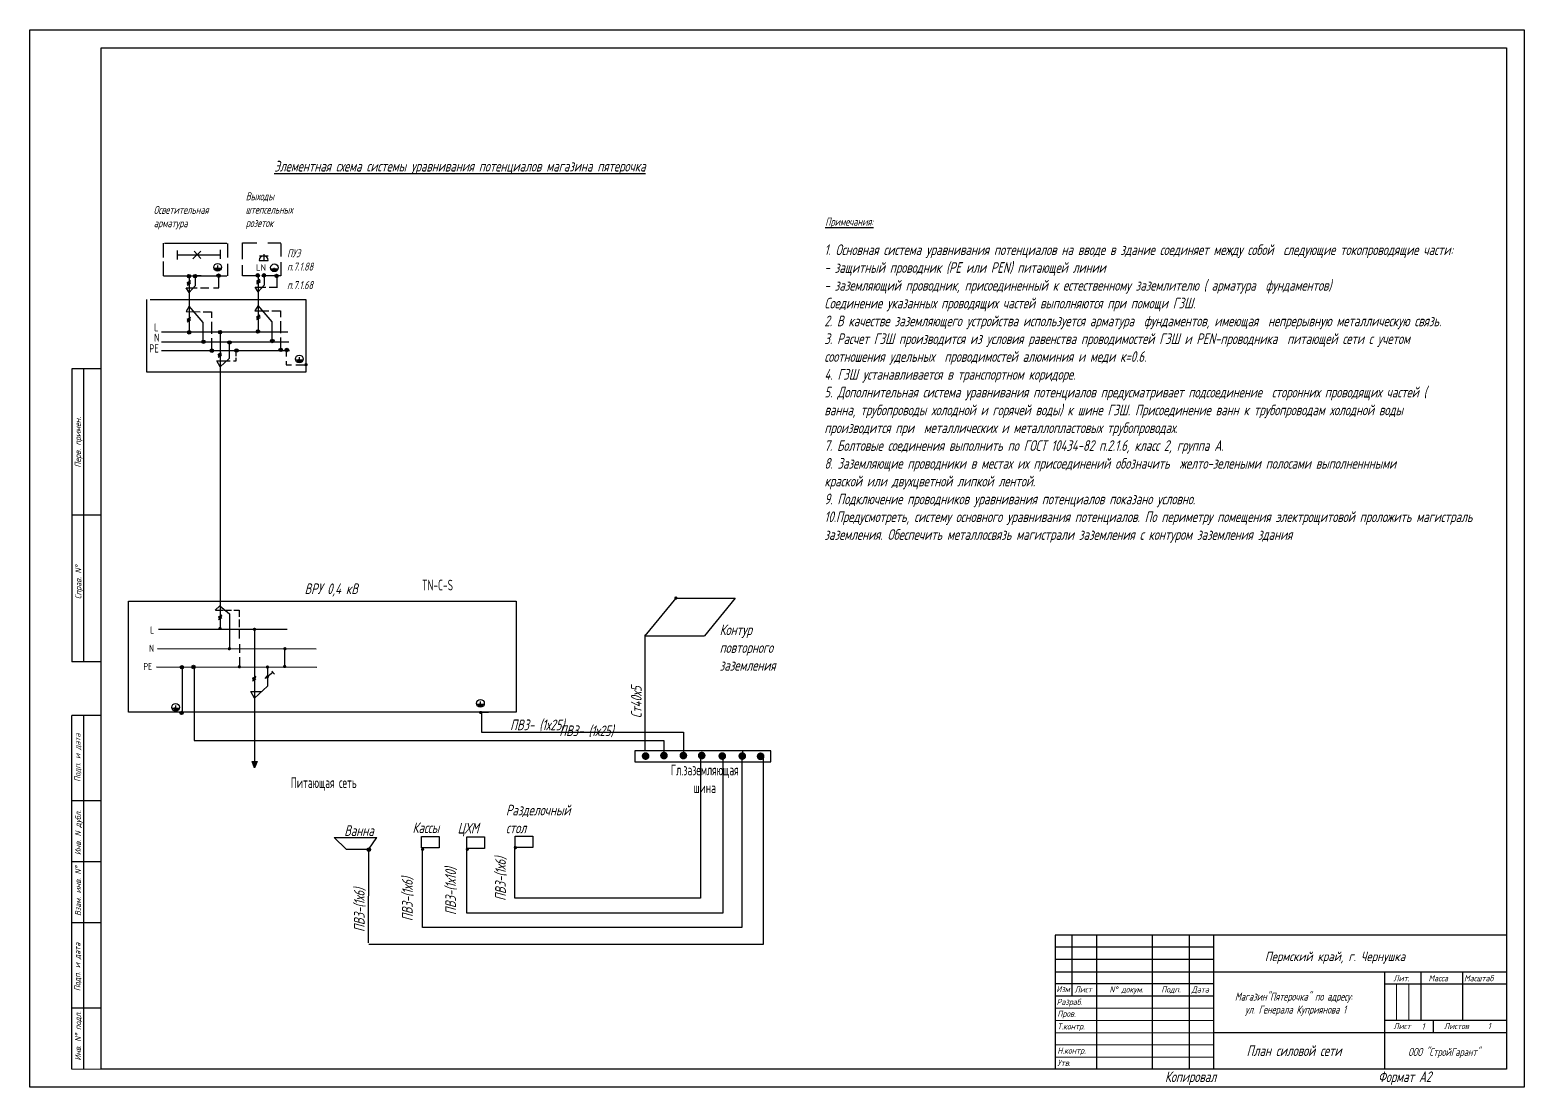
# Model space of a CAD drawing. Extents: x -200928 to 140474, y -220662 to -24251.
# Drawn here: x -157126 to -115126, y -220662 to -190962 of the extents above; entities that cross this region are included whole.
import ezdxf

# ---------------------------------------------------------------- set-up
doc = ezdxf.new("R2010")
doc.units = 0
doc.header["$LTSCALE"] = 50
doc.layers.get('0').update_dxf_attribs({"linetype": 'CONTINUOUS'})
doc.layers.add('SHTAMP_Ном_пера__98', color=7, linetype='CONTINUOUS', lineweight=25, true_color=0x1f1f1f)
for name, color, linetype, lineweight in [('Основная', 7, 'CONTINUOUS', 40), ('СЛ - текст', 7, 'CONTINUOUS', 13), ('Стены', 7, 'CONTINUOUS', 35), ('текст', 250, 'CONTINUOUS', 20), ('тонкая', 7, 'CONTINUOUS', 20)]:
    doc.layers.add(name, color=color, linetype=linetype, lineweight=lineweight)
doc.styles.add('ROMANS', font='romans.shx', dxfattribs={"width": 0.7, "oblique": 15, "height": 1})
doc.styles.add('SPDS', font='SPDS.shx', dxfattribs={"width": 0.8, "height": 2.2})
doc.styles.get("Standard").update_dxf_attribs({"font": 'isocpeur.ttf'})
doc.styles.add('стиль1', font='romans.shx', dxfattribs={"width": 0.75, "oblique": 15, "height": 3.5})

msp = doc.modelspace()

# ---------------------------------------------------------------- hatches: boundary and pattern name
at = {"linetype": 'ByBlock', "lineweight": 25}
h = msp.add_hatch(color=0, dxfattribs=at)
edge = h.paths.add_edge_path()
edge.add_arc((-151823, -197866), 48, 0, 360)
h = msp.add_hatch(color=0, dxfattribs=at)
edge = h.paths.add_edge_path()
edge.add_arc((-151854, -197656), 15.6, 0, 360)
h = msp.add_hatch(color=0, dxfattribs=at)
edge = h.paths.add_edge_path()
edge.add_arc((-150722, -197858), 48, 0, 360)
h = msp.add_hatch(color=0, dxfattribs=at)
edge = h.paths.add_edge_path()
edge.add_arc((-150548, -197858), 48, 0, 360)
h = msp.add_hatch(color=0, dxfattribs=at)
edge = h.paths.add_edge_path()
edge.add_arc((-150261, -197671), 15.6, 0, 360)
h = msp.add_hatch(color=0, dxfattribs=at)
edge = h.paths.add_edge_path()
edge.add_arc((-152657, -197881), 48, 0, 360)
h = msp.add_hatch(color=0, dxfattribs=at)
edge = h.paths.add_edge_path()
edge.add_arc((-152483, -197881), 48, 0, 360)
h = msp.add_hatch(color=0, dxfattribs=at)
edge = h.paths.add_edge_path()
edge.add_arc((-150191, -197873), 48, 0, 360)
h = msp.add_hatch(color=0, dxfattribs=at)
edge = h.paths.add_edge_path()
edge.add_arc((-152650, -199458), 48, 0, 360)
h = msp.add_hatch(color=0, dxfattribs=at)
edge = h.paths.add_edge_path()
edge.add_arc((-151781, -199454), 48, 0, 360)
h = msp.add_hatch(color=0, dxfattribs=at)
edge = h.paths.add_edge_path()
edge.add_arc((-150715, -199435), 48, 0, 360)
h = msp.add_hatch(color=0, dxfattribs=at)
edge = h.paths.add_edge_path()
edge.add_arc((-152247, -199724), 48, 0, 360)
h = msp.add_hatch(color=0, dxfattribs=at)
edge = h.paths.add_edge_path()
edge.add_arc((-151516, -199742), 48, 0, 360)
h = msp.add_hatch(color=0, dxfattribs=at)
edge = h.paths.add_edge_path()
edge.add_arc((-150312, -199701), 48, 0, 360)
h = msp.add_hatch(color=0, dxfattribs=at)
edge = h.paths.add_edge_path()
edge.add_arc((-150077, -199951), 48, 0, 360)
h = msp.add_hatch(color=0, dxfattribs=at)
edge = h.paths.add_edge_path()
edge.add_arc((-149907, -199954), 48, 0, 360)
h = msp.add_hatch(color=0, dxfattribs=at)
edge = h.paths.add_edge_path()
edge.add_arc((-152012, -199974), 48, 0, 360)
h = msp.add_hatch(color=0, dxfattribs=at)
edge = h.paths.add_edge_path()
edge.add_arc((-151318, -199969), 48, 0, 360)
h = msp.add_hatch(color=0, dxfattribs=at)
edge = h.paths.add_edge_path()
edge.add_arc((-149562, -200235), 15.6, 0, 360)
h = msp.add_hatch(color=0, dxfattribs=at)
edge = h.paths.add_edge_path()
edge.add_arc((-149364, -200368), 48, 0, 360)
h = msp.add_hatch(color=0, dxfattribs=at)
edge = h.paths.add_edge_path()
edge.add_arc((-138969, -206924), 48, 0, 360)
h = msp.add_hatch(color=0, dxfattribs=at)
edge = h.paths.add_edge_path()
edge.add_arc((-151784, -207778), 48, 0, 360)
h = msp.add_hatch(color=0, dxfattribs=at)
edge = h.paths.add_edge_path()
edge.add_arc((-150813, -207801), 48, 0, 360)
h = msp.add_hatch(color=0, dxfattribs=at)
edge = h.paths.add_edge_path()
edge.add_arc((-151519, -208347), 48, 0, 360)
h = msp.add_hatch(color=0, dxfattribs=at)
edge = h.paths.add_edge_path()
edge.add_arc((-149957, -208347), 48, 0, 360)
h = msp.add_hatch(color=0, dxfattribs=at)
edge = h.paths.add_edge_path()
edge.add_arc((-152853, -208868), 48, 0, 360)
h = msp.add_hatch(color=0, dxfattribs=at)
edge = h.paths.add_edge_path()
edge.add_arc((-152528, -208861), 48, 0, 360)
h = msp.add_hatch(color=0, dxfattribs=at)
edge = h.paths.add_edge_path()
edge.add_arc((-151238, -208855), 48, 0, 360)
h = msp.add_hatch(color=0, dxfattribs=at)
edge = h.paths.add_edge_path()
edge.add_arc((-150449, -208863), 48, 0, 360)
h = msp.add_hatch(color=0, dxfattribs=at)
edge = h.paths.add_edge_path()
edge.add_arc((-149965, -208847), 48, 0, 360)
h = msp.add_hatch(color=0, dxfattribs=at)
edge = h.paths.add_edge_path()
edge.add_arc((-144470, -209909), 15.6, 0, 360)
h = msp.add_hatch(color=0, dxfattribs=at)
edge = h.paths.add_edge_path()
edge.add_arc((-153039, -210018), 15.6, 0, 360)
h = msp.add_hatch(color=0, dxfattribs=at)
edge = h.paths.add_edge_path()
edge.add_arc((-152862, -210151), 48, 0, 360)
h = msp.add_hatch(color=0, dxfattribs=at)
edge = h.paths.add_edge_path()
edge.add_arc((-144456, -210139), 48, 0, 360)
h = msp.add_hatch(color=0, dxfattribs=at)
edge = h.paths.add_edge_path()
edge.add_arc((-139820, -211363), 109, 0, 360)
h = msp.add_hatch(color=0, dxfattribs=at)
edge = h.paths.add_edge_path()
edge.add_arc((-139304, -211348), 109, 0, 360)
h = msp.add_hatch(color=0, dxfattribs=at)
edge = h.paths.add_edge_path()
edge.add_arc((-138758, -211348), 109, 0, 360)
h = msp.add_hatch(color=0, dxfattribs=at)
edge = h.paths.add_edge_path()
edge.add_arc((-138242, -211348), 109, 0, 360)
h = msp.add_hatch(color=0, dxfattribs=at)
edge = h.paths.add_edge_path()
edge.add_arc((-137665, -211363), 109, 0, 360)
h = msp.add_hatch(color=0, dxfattribs=at)
edge = h.paths.add_edge_path()
edge.add_arc((-137103, -211363), 109, 0, 360)
msp.add_hatch(color=0, dxfattribs=at).paths.add_polyline_path([(-150738, -211514), (-150811, -211691), (-150882, -211514)])
h = msp.add_hatch(color=0, dxfattribs=at)
edge = h.paths.add_edge_path()
edge.add_arc((-136587, -211370), 109, 0, 360)
h = msp.add_hatch(color=0, dxfattribs=at)
edge = h.paths.add_edge_path()
edge.add_arc((-147598, -213991), 48, 0, 360)
h = msp.add_hatch(color=0, dxfattribs=at)
edge = h.paths.add_edge_path()
edge.add_arc((-146089, -213981), 48, 0, 360)
h = msp.add_hatch(color=0, dxfattribs=at)
edge = h.paths.add_edge_path()
edge.add_arc((-144830, -213979), 48, 0, 360)
h = msp.add_hatch(color=0, dxfattribs=at)
edge = h.paths.add_edge_path()
edge.add_arc((-143480, -213938), 48, 0, 360)

# ---------------------------------------------------------------- linework, layer by layer
at = {"color": 0, "linetype": 'ByBlock', "lineweight": 25}
for p, q in [((-153369, -197353), (-153369, -196958)), ((-151588, -196963), (-153339, -196963)), ((-151570, -196966), (-151570, -197353)), ((-151152, -196948), (-150743, -196948)), ((-151152, -197400), (-151152, -196948)), ((-150437, -196948), (-150072, -196948)), ((-150072, -196963), (-150072, -197328)), ((-152988, -197156), (-152988, -197414)), ((-152988, -197277), (-151774, -197277)), ((-152320, -197174), (-152548, -197394)), ((-152510, -197181), (-152320, -197386)), ((-151774, -197141), (-151774, -197398)), ((-150673, -197306), (-150427, -197306)), ((-150552, -197261), (-150552, -197439)), ((-153369, -197867), (-153369, -197467)), ((-151933, -197655), (-151744, -197655)), ((-151909, -197684), (-151775, -197684)), ((-151881, -197710), (-151803, -197710)), ((-151851, -197577), (-151851, -197656)), ((-151570, -197535), (-151570, -197868)), ((-151152, -197867), (-151152, -197575)), ((-150685, -197438), (-150426, -197438)), ((-150340, -197670), (-150150, -197670)), ((-150316, -197699), (-150181, -197699)), ((-150287, -197725), (-150209, -197725)), ((-150072, -197488), (-150072, -197867)), ((-153369, -197867), (-151588, -197867)), ((-152646, -198342), (-152730, -198213)), ((-152730, -198213), (-152426, -198213)), ((-152616, -198012), (-152711, -198069)), ((-152608, -198046), (-152703, -198103)), ((-152608, -198088), (-152703, -198145)), ((-152646, -197871), (-152646, -199449)), ((-152480, -198152), (-152646, -198342)), ((-152313, -197871), (-152533, -197871)), ((-152480, -197871), (-152480, -198152)), ((-152335, -198213), (-152100, -198213)), ((-151963, -198213), (-151812, -198213)), ((-151812, -198213), (-151812, -197871)), ((-150743, -197867), (-151152, -197867)), ((-150711, -198319), (-150795, -198190)), ((-150795, -198190), (-150491, -198190)), ((-150665, -197974), (-150760, -198031)), ((-150658, -198008), (-150753, -198065)), ((-150658, -198050), (-150753, -198107)), ((-150711, -197849), (-150711, -199426)), ((-150544, -198129), (-150711, -198319)), ((-150072, -197867), (-150568, -197867)), ((-150544, -197849), (-150544, -198129)), ((-150400, -198190), (-150165, -198190)), ((-150172, -198190), (-150172, -197872)), ((-153836, -200578), (-153836, -198536)), ((-153748, -198536), (-149369, -198536)), ((-149369, -198536), (-149369, -200578)), ((-152646, -198728), (-152738, -198872)), ((-152738, -198872), (-152343, -198880)), ((-152616, -199043), (-152711, -199100)), ((-152608, -199077), (-152703, -199134)), ((-152252, -199183), (-152646, -198728)), ((-152259, -198880), (-152017, -198880)), ((-152017, -198880), (-152017, -199054)), ((-150711, -198706), (-150802, -198850)), ((-150802, -198850), (-150408, -198857)), ((-150665, -198975), (-150760, -199032)), ((-150658, -199009), (-150753, -199066)), ((-150658, -199051), (-150753, -199108)), ((-150317, -199161), (-150711, -198706)), ((-150324, -198857), (-150081, -198857)), ((-150081, -198857), (-150081, -199032)), ((-153430, -199449), (-149879, -199449)), ((-152608, -199119), (-152703, -199176)), ((-152252, -199722), (-152252, -199183)), ((-152017, -199168), (-152017, -199502)), ((-151781, -199421), (-151781, -207794)), ((-150317, -199699), (-150317, -199161)), ((-150081, -199145), (-150081, -199479)), ((-153430, -199722), (-149848, -199722)), ((-152017, -199623), (-152017, -199965)), ((-151523, -199724), (-151523, -200195)), ((-150081, -199601), (-150081, -199942)), ((-153430, -199965), (-149833, -199965)), ((-151782, -200430), (-151873, -200263)), ((-151873, -200263), (-151501, -200263)), ((-151751, -200037), (-151845, -200094)), ((-151743, -200071), (-151838, -200128)), ((-151743, -200113), (-151838, -200170)), ((-151523, -200195), (-151782, -200430)), ((-151402, -200263), (-151326, -200263)), ((-151326, -200126), (-151326, -199967)), ((-151326, -200263), (-151326, -200179)), ((-149920, -199991), (-149920, -200142)), ((-149920, -200264), (-149920, -200370)), ((-149642, -200233), (-149452, -200233)), ((-149617, -200262), (-149483, -200262)), ((-149589, -200289), (-149511, -200289)), ((-149559, -200155), (-149559, -200235)), ((-149369, -200578), (-153836, -200578)), ((-149920, -200370), (-149769, -200370)), ((-149655, -200369), (-149374, -200369)), ((-154358, -210132), (-154358, -207008)), ((-154358, -207008), (-143460, -207008)), ((-143460, -207008), (-143460, -210132)), ((-138974, -206926), (-139837, -207985)), ((-138974, -206926), (-137304, -206926)), ((-137304, -206926), (-138166, -207985)), ((-151916, -207265), (-151787, -207144)), ((-151908, -207265), (-151703, -207265)), ((-151735, -207401), (-151830, -207458)), ((-151727, -207435), (-151822, -207492)), ((-151727, -207477), (-151822, -207534)), ((-151787, -207144), (-151513, -207364)), ((-151688, -207265), (-151612, -207265)), ((-151620, -207265), (-151460, -207265)), ((-151513, -207364), (-151513, -207803)), ((-151392, -207265), (-151240, -207265)), ((-151240, -207265), (-151240, -207447)), ((-153508, -207797), (-149896, -207797)), ((-151512, -207808), (-151512, -208339)), ((-151240, -207530), (-151240, -207743)), ((-151240, -207788), (-151240, -208061)), ((-150811, -207793), (-150811, -211691)), ((-151239, -208217), (-151239, -208460)), ((-139837, -207985), (-138166, -207985)), ((-139831, -211192), (-139831, -207961)), ((-153538, -208343), (-149083, -208349)), ((-151239, -208581), (-151239, -208854)), ((-149974, -208344), (-149974, -208814)), ((-153569, -208858), (-149061, -208865)), ((-152849, -208858), (-152849, -210115)), ((-152511, -208862), (-152511, -210378)), ((-150779, -209123), (-150874, -209180)), ((-150771, -209157), (-150866, -209214)), ((-150296, -209014), (-150509, -209188)), ((-150509, -209188), (-150448, -209105)), ((-150418, -209143), (-150509, -209188)), ((-150448, -209105), (-150418, -209143)), ((-150447, -208858), (-150447, -209401)), ((-150327, -208976), (-150251, -209060)), ((-150917, -209552), (-150629, -209552)), ((-150811, -209734), (-150917, -209552)), ((-150771, -209199), (-150866, -209255)), ((-150447, -209401), (-150811, -209734)), ((-153035, -209939), (-153035, -210018)), ((-144550, -209908), (-144360, -209908)), ((-144526, -209937), (-144391, -209937)), ((-144497, -209963), (-144419, -209963)), ((-144467, -209830), (-144467, -209909)), ((-143460, -210132), (-154358, -210132)), ((-153118, -210017), (-152929, -210017)), ((-153094, -210046), (-152960, -210046)), ((-153066, -210073), (-152988, -210073)), ((-152511, -210379), (-152511, -210926)), ((-144239, -210135), (-144436, -210135)), ((-152511, -210926), (-139307, -210926)), ((-140123, -211220), (-140123, -211524)), ((-136301, -211220), (-140123, -211220)), ((-139307, -210926), (-139307, -211413)), ((-137098, -211220), (-137098, -211290)), ((-136301, -211524), (-136301, -211220)), ((-150882, -211514), (-150738, -211514)), ((-150811, -211691), (-150882, -211514)), ((-150738, -211514), (-150811, -211691)), ((-140123, -211524), (-136301, -211524)), ((-148574, -213649), (-147375, -213649)), ((-148574, -213649), (-148240, -213982)), ((-147603, -213982), (-147375, -213649)), ((-148240, -213982), (-147603, -213982)), ((-147605, -216613), (-147603, -213982))]:
    msp.add_line(p, q, dxfattribs=at)
at = {"color": 0}
for p, q in [((-123855, -216734), (-128312, -216734)), ((-123855, -217077), (-128312, -217077)), ((-123855, -217762), (-128312, -217762)), ((-123855, -218105), (-128312, -218105)), ((-119055, -220162), (-119055, -220162))]:
    msp.add_line(p, q, dxfattribs=at)
at = {"color": 0, "linetype": 'ByBlock', "lineweight": 25}
for points in [[(-157126, -190962), (-115126, -190962), (-115126, -220662), (-157126, -220662)], [(-155126, -191462), (-115626, -191462), (-115626, -220162), (-155126, -220162)]]:
    msp.add_lwpolyline(points, close=True, dxfattribs=at)
for centre, radius in [((-151846, -197630), 109), ((-151854, -197656), 15.6), ((-151823, -197866), 48), ((-150722, -197858), 48), ((-150548, -197858), 48), ((-150253, -197645), 109), ((-150261, -197671), 15.6), ((-152657, -197881), 48), ((-152483, -197881), 48), ((-150191, -197873), 48), ((-152650, -199458), 48), ((-151781, -199454), 48), ((-150715, -199435), 48), ((-152247, -199724), 48), ((-151516, -199742), 48), ((-150312, -199701), 48), ((-150077, -199951), 48), ((-149907, -199954), 48), ((-152012, -199974), 48), ((-151318, -199969), 48), ((-149554, -200209), 109), ((-149562, -200235), 15.6), ((-152853, -208868), 48), ((-152528, -208861), 48), ((-153031, -209992), 109), ((-144462, -209883), 109), ((-144470, -209909), 15.6), ((-153039, -210018), 15.6), ((-152862, -210151), 48), ((-147598, -213991), 48)]:
    msp.add_circle(centre, radius, dxfattribs=at)
msp.add_arc((-150556, -197438), 130, 0, 180, dxfattribs=at)
at = {"layer": 'Основная', "color": 0, "lineweight": -2}
for p, q in [((-155949, -200483), (-155949, -208711)), ((-155126, -200483), (-155949, -200483)), ((-155606, -208711), (-155606, -200483)), ((-155126, -204597), (-155949, -204597)), ((-155126, -208711), (-155949, -208711)), ((-155949, -220162), (-155949, -210220)), ((-155126, -210220), (-155949, -210220)), ((-155606, -220162), (-155606, -210220)), ((-155126, -212620), (-155949, -212620)), ((-155126, -214334), (-155949, -214334)), ((-155126, -216048), (-155949, -216048)), ((-128312, -216391), (-128312, -220162)), ((-115626, -216391), (-128312, -216391)), ((-127832, -218105), (-127832, -216391)), ((-127146, -216391), (-127146, -220162)), ((-125569, -220162), (-125569, -216391)), ((-124540, -216391), (-124540, -220162)), ((-123855, -216391), (-123855, -220162)), ((-155126, -220162), (-155126, -217420)), ((-128312, -217420), (-115626, -217420)), ((-119055, -217420), (-119055, -220162)), ((-118026, -217420), (-118026, -218791)), ((-116860, -217420), (-116860, -218791)), ((-119055, -217762), (-115626, -217762)), ((-155126, -218448), (-155949, -218448)), ((-115626, -218791), (-119055, -218791)), ((-117683, -218791), (-117683, -219134)), ((-115626, -219134), (-123855, -219134))]:
    msp.add_line(p, q, dxfattribs=at)
at = {"layer": 'СЛ - текст'}
msp.add_line((-155126, -220162), (-155949, -220162), dxfattribs=at)
at = {"layer": 'Стены', "linetype": 'ByBlock', "lineweight": 25}
for p, q in [((-144432, -210159), (-144432, -210695)), ((-144432, -210695), (-138755, -210695)), ((-138755, -210695), (-138755, -211242)), ((-138281, -211388), (-138281, -215351)), ((-137647, -211362), (-137647, -215774)), ((-137111, -211470), (-137111, -216176)), ((-136503, -216646), (-136503, -211429)), ((-146089, -216176), (-146089, -214023)), ((-144842, -215774), (-144842, -213951)), ((-143493, -215351), (-143493, -213898)), ((-138281, -215351), (-143493, -215351)), ((-137647, -215774), (-144842, -215774)), ((-137111, -216176), (-146089, -216176)), ((-147602, -216646), (-136503, -216646))]:
    msp.add_line(p, q, dxfattribs=at)
for points in [[(-146114, -213621), (-145618, -213621), (-145618, -213945), (-146114, -213945)], [(-144848, -213633), (-144352, -213633), (-144352, -213957), (-144848, -213957)], [(-143488, -213609), (-142993, -213609), (-142993, -213932), (-143488, -213932)]]:
    msp.add_lwpolyline(points, close=True, dxfattribs=at)
at = {"layer": 'тонкая', "color": 0}
for p, q in [((-118713, -217777), (-118713, -218791)), ((-118365, -217777), (-118365, -218791)), ((-128312, -218448), (-123855, -218448)), ((-123855, -218791), (-128312, -218791)), ((-123855, -219134), (-128312, -219134))]:
    msp.add_line(p, q, dxfattribs=at)
for points in [[(-128312, -219477), (-123855, -219477)], [(-128312, -219819), (-123855, -219819)]]:
    msp.add_lwpolyline(points, dxfattribs=at)

# ---------------------------------------------------------------- texts
at = {"color": 0, "linetype": 'ByBlock', "lineweight": 25}
msp.add_text('LN', height=180, dxfattribs=at).set_placement((-150772, -197728))
for s, height, width, p in [('L', 230, 0.7, (-153633, -199434)), ('N', 230, 0.7, (-153633, -199722)), ('PE', 230, 0.7, (-153770, -200026)), ('L', 200, 0.65, (-153744, -207921)), ('N', 200, 0.65, (-153774, -208437)), ('PE', 200, 0.65, (-153933, -208945))]:
    msp.add_text(s, height=height, dxfattribs=dict(at, width=width)).set_placement(p)
at = {"color": 0, "linetype": 'ByBlock', "lineweight": 25, "style": 'ROMANS', "oblique": 15}
for s, height, width, p in [('Пермский край, г. Чернушка', 263.29, 0.8, (-122413, -217122)), ('Копировал', 300, 0.7, (-125223, -220521)), ('Формат А2', 300, 0.7, (-119230, -220522))]:
    msp.add_text(s, height=height, dxfattribs=dict(at, width=width)).set_placement(p)
at = {"color": 0, "linetype": 'ByBlock', "lineweight": 25}
for s, width, insert, char_height, attachment_point, style in [('{\\Fromans|c128;\\LЭлементная схема системы уравнивания потенциалов\\Fromans|c204; магазина пятерочка}', 30353.08, (-150258, -194641), 300, 1, 'ROMANS'), ('\\pi11.625;Выходы\\P\\pi8.8868;штепсельных \\P\\pi11.707;розеток', 41.06, (-151071, -195524), 225, 1, 'ROMANS'), ('\\pi8.0258;Осветительная\\P\\pi10.841;арматура ', 41.06, (-153655, -195906), 225, 1, 'ROMANS'), ('ПУЭ п.7.1.88', 41.06, (-149897, -197124), 225, 1, 'ROMANS'), ('п.7.1.68', 41.06, (-149897, -198019), 225, 1, 'ROMANS'), ('ВРУ 0,4 кВ', 2027.03, (-149407, -206513), 300, 1, 'ROMANS'), ('TN-C-S', 41.06, (-146104, -206409), 300, 1, 'SPDS'), ('Контур повторного заземления', 41.06, (-137739, -207665), 300, 1, 'ROMANS'), ('ПВ3- (1х25)', 1904.97, (-143629, -210336), 300, 1, 'ROMANS'), ('ПВ3- (1х25)', 1904.97, (-142247, -210503), 300, 1, 'ROMANS'), ('Гл.заземляющая^Jшина', 41.06, (-138155, -212003), 300, 5, 'SPDS'), ('Питающая сеть', 2249.02, (-149794, -211959), 300, 1, 'SPDS'), ('Разделочный стол ', 1879.39, (-143746, -212731), 300, 1, 'ROMANS'), ('Ванна ', 41.06, (-148291, -213307), 300, 1, 'ROMANS'), ('Кассы ', 41.06, (-146372, -213226), 300, 1, 'ROMANS'), ('ЦХМ ', 41.06, (-145105, -213238), 300, 1, 'ROMANS')]:
    msp.add_mtext_dynamic_manual_height_columns(s, width=width, gutter_width=12.5, heights=[0], dxfattribs=dict(at, insert=insert, char_height=char_height, attachment_point=attachment_point, style=style))
at = {"color": 0, "linetype": 'ByBlock', "lineweight": 25, "attachment_point": 1, "style": 'ROMANS'}
for s, insert, char_height, width in [('\\pi59.899;{\\Fromans|c128;\\LПримечания:}', (-134831, -196239), 225, 31628.47), ('1. Основная система уравнивания потенциалов на вводе в здание соединяет между собой  следующие токопроводящие части: \\P- защитный проводник (PE или PEN) питающей линии \\P- заземляющий проводник, присоединенный к естественному заземлителю ( арматура  фундаментов) \\PСоединение указанных проводящих частей выполняются при помощи ГЗШ. \\P2. В качестве заземляющего устройства используется арматура  фундаментов, имеющая  непрерывную металлическую связь.  \\P3. Расчет ГЗШ производится из условия равенства проводимостей ГЗШ и PEN-проводника  питающей сети с учетом соотношения удельных  проводимостей алюминия и меди к=0.6.    \\P4. ГЗШ устанавливается в транспортном коридоре. \\P5. Дополнительная система уравнивания потенциалов предусматривает подсоединение  сторонних проводящих частей ( ванна, трубопроводы холодной и горячей воды) к шине ГЗШ. Присоединение ванн к трубопроводам холодной воды производится при  металлических и металлопластовых трубопроводах.  \\P7. Болтовые соединения выполнить по ГОСТ 10434-82 п.2.1.6, класс 2, группа А. \\P8. Заземляющие проводники в местах их присоединений обозначить  желто-зелеными полосами выполненнными краской или двухцветной липкой лентой. \\P9. Подключение проводников уравнивания потенциалов показано условно. \\P10.Предусмотреть, систему основного уравнивания потенциалов. По периметру помещения электрощитовой проложить магистраль\\Pзаземления. Обеспечить металлосвязь магистрали заземления с контуром заземления здания', (-134794, -196988), 300, 18416.47)]:
    msp.add_mtext(s, dxfattribs=dict(at, insert=insert, char_height=char_height, width=width))
at = {"color": 0, "linetype": 'ByBlock', "lineweight": 25, "attachment_point": 1, "rotation": 90, "style": 'ROMANS'}
for s, insert, char_height in [('{\\H300x;Ст40х5}', (-140230, -210297), 1), ('ПВ3-(1х6)', (-144048, -215431), 300), ('ПВ3-(1х10)', (-145450, -215827), 300), ('ПВ3-(1х6)', (-148018, -216304), 300), ('ПВ3-(1х6)', (-146665, -216000), 300)]:
    msp.add_mtext_dynamic_manual_height_columns(s, width=4.66, gutter_width=12.5, heights=[0], dxfattribs=dict(at, insert=insert, char_height=char_height))
at = {"layer": 'SHTAMP_Ном_пера__98', "color": 0, "linetype": 'ByBlock', "lineweight": 25, "attachment_point": 5, "line_spacing_factor": 0.971274, "style": 'ROMANS'}
for s, insert, char_height, width in [('Магазин"Пятерочка" по адресу:\\P ул. Генерала Куприянова 1', (-121602, -218333), 225, 3873.2), ('План силовой сети', (-121594, -219639), 300, 7000), ('ООО "СтройГарант"', (-117375, -219706), 225, 3689.6)]:
    msp.add_mtext(s, dxfattribs=dict(at, insert=insert, char_height=char_height, width=width))
at = {"layer": 'текст', "color": 0, "lineweight": -2, "style": 'стиль1', "oblique": 15, "width": 0.75}
for s, p in [('Перв. примен.', (-155692, -203259)), ('Справ. N%%d', (-155681, -206954)), ('Подп. и дата', (-155704, -212087)), ('Инв. N дубл.', (-155687, -214146)), ('Взам. инв. N%%d', (-155687, -215855)), ('Подп. и дата', (-155707, -217966)), ('Инв. N%%d подл.', (-155687, -219918))]:
    msp.add_text(s, height=171.42, rotation=90, dxfattribs=at).set_placement(p)
at = {"layer": 'текст', "color": 0, "style": 'стиль1', "oblique": 15, "width": 0.75}
for s, height, p in [('Лит.', 171.4, (-118800, -217689)), ('Масса', 171.4, (-117814, -217689)), ('Масштаб', 171.4, (-116814, -217689)), ('Изм', 171.4, (-128274, -217995)), ('Лист', 171.4, (-127762, -218005)), ('N%%d докум. ', 171.42, (-126782, -218005)), ('Подп.', 171.4, (-125325, -218005)), ('Дата', 171.4, (-124471, -218005)), ('Разраб.', 171.4, (-128266, -218355)), ('Пров.', 171.4, (-128246, -218686)), ('Т.контр.', 171.4, (-128246, -219042)), ('Лист', 171.4, (-118800, -219034)), ('1', 175, (-118005, -219045)), ('Листов', 171.4, (-117379, -219034)), ('1', 175, (-116147, -219035)), ('Н.контр.', 171.4, (-128246, -219723)), ('Утв.', 171.4, (-128246, -220067))]:
    msp.add_text(s, height=height, dxfattribs=at).set_placement(p)

doc.saveas('drawing.dxf')
